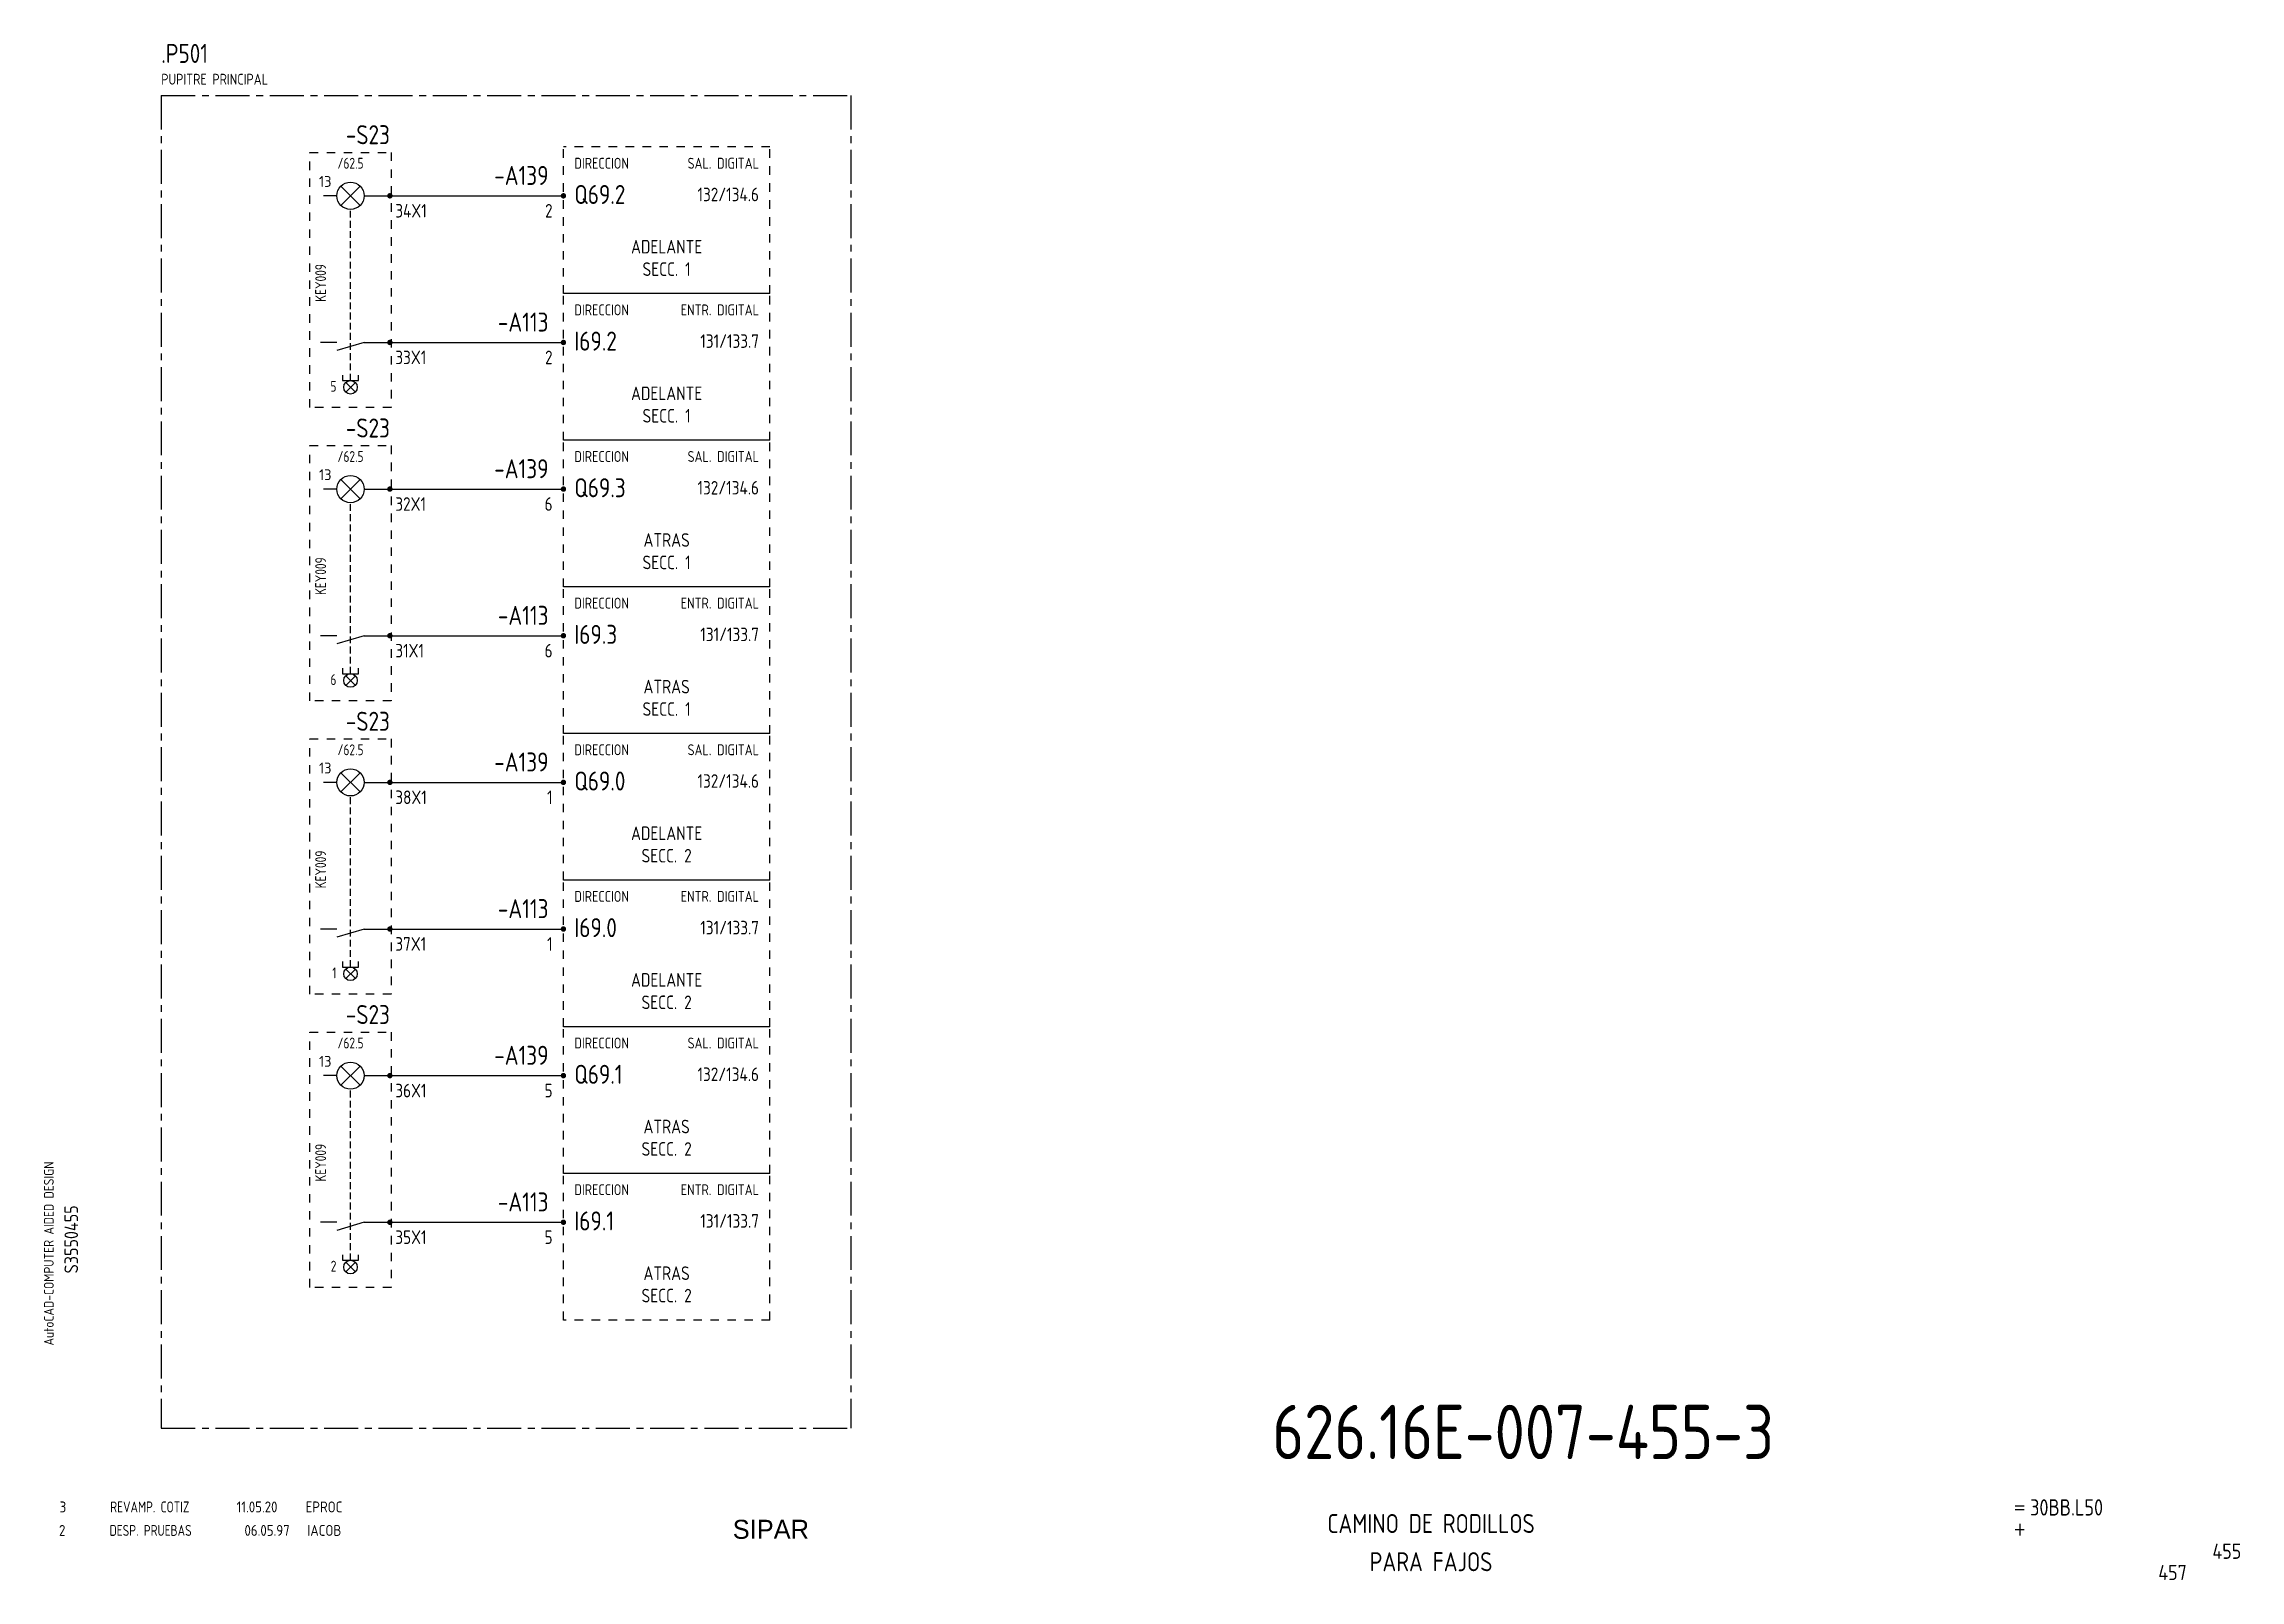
# Model space of a CAD drawing. Extents: x 10 to 414, y 6 to 288.
import ezdxf
from ezdxf.enums import TextEntityAlignment as Align

# ---------------------------------------------------------------- set-up
doc = ezdxf.new("R2010")
doc.units = 0
doc.header["$LTSCALE"] = 5
doc.header["$MEASUREMENT"] = 0
for name, pattern in [('CENTER', [2, 1.25, -0.25, 0.25, -0.25]), ('HIDDEN', [0.375, 0.25, -0.125]), ('HIDDEN1', [0.625, 0.3125, -0.3125])]:
    doc.linetypes.add(name, pattern=pattern)
doc.layers.get('0').update_dxf_attribs({"linetype": 'CONTINUOUS'})
doc.layers.add('CART', color=7, linetype='CONTINUOUS')
doc.styles.add('DIN', font='DIN.shx', dxfattribs={"width": 0.85})
doc.styles.add('N', font='ROMANS', dxfattribs={"width": 0.85, "height": 3})
doc.styles.add('X', font='UNIV.SHX', dxfattribs={"height": 3.5})

# ---------------------------------------------------------------- blocks, each defined once
blk = doc.blocks.new('B5-3')
at = {"linetype": 'Continuous', "const_width": 0.5}
blk.add_lwpolyline([(-0.25, 0, 1), (0.25, 0, 1)], format="xyb", close=True, dxfattribs=at)
blk = doc.blocks.new('REV2')
at = {"color": 3, "style": 'DIN'}
for s, width, p in [('2', 0.9, (12.45, 13.79)), ('DESP. PRUEBAS', 0.8, (21.76, 13.79)), ('06.05.97', 0.9, (46.59, 13.79)), ('IACOB', 0.9, (58.16, 13.79))]:
    blk.add_text(s, height=2, dxfattribs=dict(at, width=width)).set_placement(p)

msp = doc.modelspace()

# ---------------------------------------------------------------- linework, layer by layer
at = {"color": 3, "linetype": 'CENTER'}
for p, q in [((31.27, 279), (158.24, 279)), ((31.27, 279), (31.27, 33.63)), ((158.24, 279), (158.24, 33.63)), ((31.27, 33.63), (158.24, 33.63))]:
    msp.add_line(p, q, dxfattribs=at)
at = {"linetype": 'HIDDEN1'}
for p, q in [((58.61, 221.53), (58.61, 268.53)), ((58.61, 268.53), (73.61, 268.53)), ((73.61, 268.53), (73.61, 221.53)), ((143.31, 269.53), (105.31, 269.53)), ((105.31, 242.53), (105.31, 269.53)), ((143.31, 242.53), (143.31, 269.53)), ((105.31, 215.53), (105.31, 242.53)), ((143.31, 215.53), (143.31, 242.53)), ((73.61, 221.53), (58.61, 221.53)), ((58.61, 167.53), (58.61, 214.53)), ((58.61, 214.53), (73.61, 214.53)), ((73.61, 214.53), (73.61, 167.53)), ((105.31, 188.53), (105.31, 215.53)), ((143.31, 188.53), (143.31, 215.53)), ((105.31, 161.53), (105.31, 188.53)), ((143.31, 161.53), (143.31, 188.53)), ((73.61, 167.53), (58.61, 167.53)), ((58.61, 113.53), (58.61, 160.53)), ((58.61, 160.53), (73.61, 160.53)), ((73.61, 160.53), (73.61, 113.53)), ((143.31, 161.53), (105.31, 161.53)), ((105.31, 134.53), (105.31, 161.53)), ((143.31, 134.53), (143.31, 161.53)), ((105.31, 107.53), (105.31, 134.53)), ((143.31, 107.53), (143.31, 134.53)), ((73.61, 113.53), (58.61, 113.53)), ((58.61, 59.53), (58.61, 106.53)), ((58.61, 106.53), (73.61, 106.53)), ((73.61, 106.53), (73.61, 59.53)), ((105.31, 80.53), (105.31, 107.53)), ((143.31, 80.53), (143.31, 107.53)), ((105.31, 53.53), (105.31, 80.53)), ((143.31, 53.53), (143.31, 80.53)), ((73.61, 59.53), (58.61, 59.53)), ((143.31, 53.53), (105.31, 53.53))]:
    msp.add_line(p, q, dxfattribs=at)
for p, q in [((63.61, 260.53), (61.11, 260.53)), ((68.61, 260.53), (73.61, 260.53)), ((73.36, 260.53), (105.31, 260.53)), ((63.61, 233.53), (60.61, 233.53)), ((68.61, 233.53), (63.61, 232.03)), ((68.61, 233.53), (73.61, 233.53)), ((73.36, 233.53), (105.31, 233.53)), ((64.61, 227.53), (64.61, 226.53)), ((64.61, 226.53), (67.61, 226.53)), ((67.61, 226.53), (67.61, 227.53)), ((63.61, 206.53), (61.11, 206.53)), ((68.61, 206.53), (73.61, 206.53)), ((73.36, 206.53), (105.31, 206.53)), ((63.61, 179.53), (60.61, 179.53)), ((68.61, 179.53), (63.61, 178.03)), ((68.61, 179.53), (73.61, 179.53)), ((73.36, 179.53), (105.31, 179.53)), ((64.61, 173.53), (64.61, 172.53)), ((64.61, 172.53), (67.61, 172.53)), ((67.61, 172.53), (67.61, 173.53)), ((63.61, 152.53), (61.11, 152.53)), ((68.61, 152.53), (73.61, 152.53)), ((73.36, 152.53), (105.31, 152.53)), ((63.61, 125.53), (60.61, 125.53)), ((68.61, 125.53), (63.61, 124.03)), ((68.61, 125.53), (73.61, 125.53)), ((73.36, 125.53), (105.31, 125.53)), ((64.61, 119.53), (64.61, 118.53)), ((64.61, 118.53), (67.61, 118.53)), ((67.61, 118.53), (67.61, 119.53)), ((63.61, 98.53), (61.11, 98.53)), ((68.61, 98.53), (73.61, 98.53)), ((73.36, 98.53), (105.31, 98.53)), ((63.61, 71.53), (60.61, 71.53)), ((68.61, 71.53), (63.61, 70.03)), ((68.61, 71.53), (73.61, 71.53)), ((73.36, 71.53), (105.31, 71.53)), ((64.61, 65.53), (64.61, 64.53)), ((67.61, 64.53), (67.61, 65.53)), ((64.61, 64.53), (67.61, 64.53))]:
    msp.add_line(p, q)
at = {"linetype": 'Continuous'}
for p, q in [((67.88, 258.76), (64.35, 262.3)), ((64.35, 258.76), (67.88, 262.3)), ((143.31, 242.53), (105.31, 242.53)), ((65.23, 224.39), (67, 226.16)), ((67, 224.39), (65.23, 226.16)), ((143.31, 215.53), (105.31, 215.53)), ((67.88, 204.76), (64.35, 208.3)), ((64.35, 204.76), (67.88, 208.3)), ((143.31, 188.53), (105.31, 188.53)), ((65.23, 170.39), (67, 172.16)), ((67, 170.39), (65.23, 172.16)), ((143.31, 161.53), (105.31, 161.53)), ((67.88, 150.76), (64.35, 154.3)), ((64.35, 150.76), (67.88, 154.3)), ((143.31, 134.53), (105.31, 134.53)), ((65.23, 116.39), (67, 118.16)), ((67, 116.39), (65.23, 118.16)), ((143.31, 107.53), (105.31, 107.53)), ((67.88, 96.76), (64.35, 100.3)), ((64.35, 96.76), (67.88, 100.3)), ((143.31, 80.53), (105.31, 80.53)), ((65.23, 62.39), (67, 64.16)), ((67, 62.39), (65.23, 64.16))]:
    msp.add_line(p, q, dxfattribs=at)
at = {"linetype": 'HIDDEN'}
for p, q in [((66.11, 226.53), (66.11, 258.03)), ((66.11, 172.53), (66.11, 204.03)), ((66.11, 118.53), (66.11, 150.03)), ((66.11, 64.53), (66.11, 96.03))]:
    msp.add_line(p, q, dxfattribs=at)
for centre in [(66.11, 260.53), (66.11, 206.53), (66.11, 152.53), (66.11, 98.53)]:
    msp.add_circle(centre, 2.5)
at = {"linetype": 'Continuous'}
for centre in [(66.11, 225.28), (66.11, 171.28), (66.11, 117.28), (66.11, 63.28)]:
    msp.add_circle(centre, 1.25, dxfattribs=at)

# ---------------------------------------------------------------- block references
for p in [(73.36, 260.53), (105.31, 260.53), (73.36, 233.53), (105.31, 233.53), (73.36, 206.53), (105.31, 206.53), (73.36, 179.53), (105.31, 179.53), (73.36, 152.53), (105.31, 152.53), (73.36, 125.53), (105.31, 125.53), (73.36, 98.53), (105.31, 98.53), (73.36, 71.53), (105.31, 71.53)]:
    msp.add_blockref('B5-3', p)
msp.add_blockref('REV2', (0, 0), dxfattribs=at)

# ---------------------------------------------------------------- texts
at = {"color": 3, "style": 'DIN'}
for s, height, width, p in [('.P501', 3.5, 0.85, (31.27, 285)), ('Q69.2', 3.5, 0.85, (107.31, 259.03)), ('I69.2', 3.5, 0.85, (107.31, 232.03)), ('Q69.3', 3.5, 0.85, (107.31, 205.03)), ('I69.3', 3.5, 0.85, (107.31, 178.03)), ('Q69.0', 3.5, 0.85, (107.31, 151.03)), ('I69.0', 3.5, 0.85, (107.31, 124.03)), ('Q69.1', 3.5, 0.85, (107.31, 97.03)), ('I69.1', 3.5, 0.85, (107.31, 70.03)), ('3', 2, 0.9, (12.57, 18.12)), ('REVAMP. COTIZ', 2, 0.8, (21.88, 18.12)), ('11.05.20', 2, 0.9, (45.16, 18.12)), ('EPROC', 2, 0.9, (57.84, 18.12))]:
    msp.add_text(s, height=height, dxfattribs=dict(at, width=width)).set_placement(p)
at = {"style": 'DIN', "width": 0.85}
for s, height, p in [('PUPITRE PRINCIPAL', 2, (31.27, 281)), ('34X1', 2.5, (74.36, 256.53)), ('33X1', 2.5, (74.36, 229.53)), ('32X1', 2.5, (74.36, 202.53)), ('31X1', 2.5, (74.36, 175.53)), ('38X1', 2.5, (74.36, 148.53)), ('37X1', 2.5, (74.36, 121.53)), ('36X1', 2.5, (74.36, 94.53)), ('35X1', 2.5, (74.36, 67.53))]:
    msp.add_text(s, height=height, dxfattribs=at).set_placement(p)
at = {"color": 3, "style": 'DIN', "width": 0.85}
for s, p in [('-S23', (73.36, 270.03)), ('-A139', (102.56, 262.53)), ('-A113', (102.56, 235.53)), ('-S23', (73.36, 216.03)), ('-A139', (102.56, 208.53)), ('-A113', (102.56, 181.53)), ('-S23', (73.36, 162.03)), ('-A139', (102.56, 154.53)), ('-A113', (102.56, 127.53)), ('-S23', (73.36, 108.03)), ('-A139', (102.56, 100.53)), ('-A113', (102.56, 73.53))]:
    msp.add_text(s, height=3.5, dxfattribs=at).set_placement(p, align=Align.RIGHT)
at = {"color": 1, "style": 'DIN', "width": 0.8}
for p in [(66.11, 265.53), (66.11, 211.53), (66.11, 157.53), (66.11, 103.53)]:
    msp.add_text('/62.5', height=2, dxfattribs=at).set_placement(p, align=Align.CENTER)
at = {"color": 1, "style": 'DIN', "width": 0.85}
for p in [(107.31, 265.53), (107.31, 238.53), (107.31, 211.53), (107.31, 184.53), (107.31, 157.53), (107.31, 130.53), (107.31, 103.53), (107.31, 76.53)]:
    msp.add_text('DIRECCION', height=2, dxfattribs=at).set_placement(p)
at = {"color": 1, "linetype": 'Continuous', "style": 'DIN', "width": 0.85}
for p in [(141.31, 265.53), (141.31, 211.53), (141.31, 157.53), (141.31, 103.53)]:
    msp.add_text('SAL. DIGITAL', height=2, dxfattribs=at).set_placement(p, align=Align.RIGHT)
at = {"color": 1, "style": 'DIN'}
for p in [(62.61, 262.17), (62.61, 208.17), (62.61, 154.17), (62.61, 100.17)]:
    msp.add_text('13', height=2, dxfattribs=at).set_placement(p, align=Align.RIGHT)
at = {"style": 'DIN', "width": 0.85}
for s, p in [('2', (103.31, 256.53)), ('132/134.6', (141.31, 259.53)), ('131/133.7', (141.31, 232.53)), ('2', (103.31, 229.53)), ('132/134.6', (141.31, 205.53)), ('6', (103.31, 202.53)), ('6', (103.31, 175.53)), ('131/133.7', (141.31, 178.53)), ('132/134.6', (141.31, 151.53)), ('1', (103.31, 148.53)), ('131/133.7', (141.31, 124.53)), ('1', (103.31, 121.53)), ('132/134.6', (141.31, 97.53)), ('5', (103.31, 94.53)), ('131/133.7', (141.31, 70.53)), ('5', (103.31, 67.53))]:
    msp.add_text(s, height=2.5, dxfattribs=at).set_placement(p, align=Align.RIGHT)
for s, p in [('ADELANTE', (124.31, 249.91)), ('SECC. 1', (124.31, 245.78)), ('ADELANTE', (124.31, 222.91)), ('SECC. 1', (124.31, 218.78)), ('ATRAS', (124.31, 195.91)), ('SECC. 1', (124.31, 191.78)), ('ATRAS', (124.31, 168.91)), ('SECC. 1', (124.31, 164.78)), ('ADELANTE', (124.31, 141.91)), ('SECC. 2', (124.31, 137.78)), ('ADELANTE', (124.31, 114.91)), ('SECC. 2', (124.31, 110.78)), ('ATRAS', (124.31, 87.91)), ('SECC. 2', (124.31, 83.78)), ('ATRAS', (124.31, 60.91)), ('SECC. 2', (124.31, 56.78))]:
    msp.add_text(s, height=2.5, dxfattribs=at).set_placement(p, align=Align.CENTER)
at = {"color": 1, "style": 'DIN', "width": 0.8}
for p in [(61.61, 241.03), (61.61, 187.03), (61.61, 133.03), (61.61, 79.03)]:
    msp.add_text('KEY009', height=2, rotation=90, dxfattribs=at).set_placement(p)
at = {"color": 1, "style": 'DIN'}
for s, width, p in [('ENTR. DIGITAL', 0.85, (141.31, 238.53)), ('5', 0.8, (63.52, 224.45)), ('ENTR. DIGITAL', 0.85, (141.31, 184.53)), ('6', 0.8, (63.52, 170.45)), ('ENTR. DIGITAL', 0.85, (141.31, 130.53)), ('1', 0.8, (63.52, 116.45)), ('ENTR. DIGITAL', 0.85, (141.31, 76.53)), ('2', 0.8, (63.52, 62.45))]:
    msp.add_text(s, height=2, dxfattribs=dict(at, width=width)).set_placement(p, align=Align.RIGHT)
at = {"color": 2, "style": 'DIN', "width": 0.85}
for s, p in [('CAMINO DE RODILLOS', (265.04, 14.31)), ('PARA FAJOS', (265.04, 7.28))]:
    msp.add_text(s, height=3.5, dxfattribs=at).set_placement(p, align=Align.CENTER)
at = {"color": 2, "insert": (235.81, 37.92), "char_height": 10, "width": 111.0411, "attachment_point": 1, "style": 'DIN'}
msp.add_mtext('626.16E-007-455-3', dxfattribs=at)
at = {"layer": 'CART', "color": 1, "style": 'DIN', "width": 0.9}
msp.add_text('AutoCAD-COMPUTER AIDED DESIGN', height=1.8, rotation=90, dxfattribs=at).set_placement((11.47, 48.84))
at = {"layer": 'CART', "color": 3, "style": 'N', "width": 0.85}
for s, p in [('=', (372.24, 17.91)), ('+', (372.24, 13.87))]:
    msp.add_text(s, height=2.5, dxfattribs=at).set_placement(p)
at = {"layer": 'CART', "color": 3, "style": 'DIN', "width": 0.9, "flags": 1}
msp.add_attdef('S3550455', text='', height=2.5, rotation=90, dxfattribs=at).set_placement((15.95, 68.38), align=Align.CENTER)
at = {"layer": 'CART', "color": 3, "style": 'DIN', "width": 0.85}
msp.add_attdef('30BB.L50', text='', height=3, dxfattribs=at).set_placement((375.33, 16.63), align=Align.BOTTOM_LEFT)
at = {"layer": 'CART', "color": 6, "style": 'X', "flags": 1}
msp.add_attdef('SIPAR', text='', height=3.5, dxfattribs=at).set_placement((143.5, 15), align=Align.MIDDLE)
at = {"layer": 'CART', "color": 2, "style": 'DIN', "width": 0.9, "flags": 1}
msp.add_attdef('455', text='', height=2.8, dxfattribs=at).set_placement((414.2, 9.56), align=Align.RIGHT)
at = {"layer": 'CART', "color": 7, "style": 'DIN', "width": 0.9, "flags": 1}
msp.add_attdef('457', (398.93, 5.65), '', height=2.8, dxfattribs=at)

doc.saveas('drawing.dxf')
